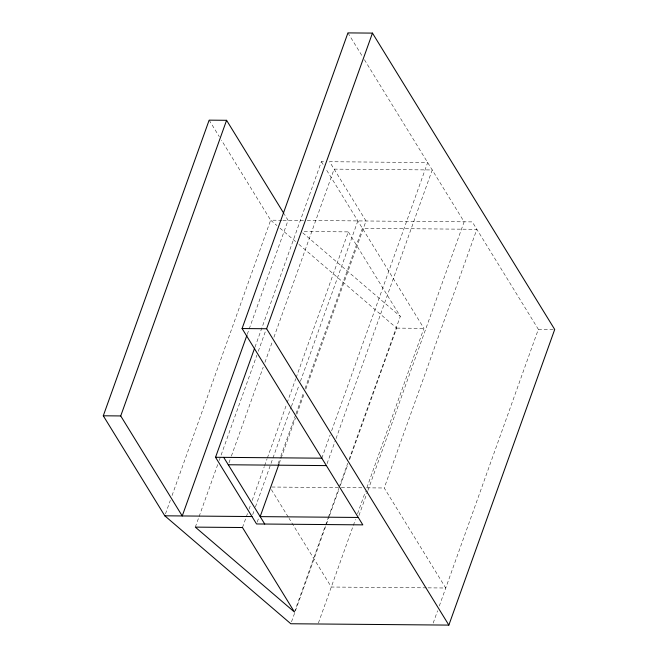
<?xml version="1.0" encoding="UTF-8"?>
<svg xmlns="http://www.w3.org/2000/svg" width="658" height="658" viewBox="0 0 658 658"><rect width="100%" height="100%" fill="white"/><g stroke="black" fill="none" stroke-linecap="round" stroke-linejoin="round"><path stroke-width="0.49" stroke-dasharray="3.29 2.47" d="M165.487 513.873L170.332 500.351M172.059 495.523L270.652 220.175L221.442 140.154M247.268 334.322L288.089 220.323L284.346 214.228M254.983 347.144L321.4 161.646L324.468 161.671M195.319 527.124L198.782 517.468M199.127 516.497L217.806 464.326M219.188 460.46L256.891 355.156M258.281 351.29L265.544 330.999M228.968 462.829L231.04 457.03M231.394 456.068L263.216 367.18M264.944 362.352L272.206 342.061M273.942 337.233L334.132 169.122L432.224 169.961L335.712 439.519M242.481 527.527L247.671 513.034M249.053 509.169L250.78 504.341M252.17 500.475L264.277 466.662M264.623 465.691L267.041 458.93M267.387 457.968L286.756 403.864M287.102 402.893L295.755 378.745M296.1 377.774L348.337 231.887L302.203 231.493M252.688 514.622L254.07 510.756M255.452 506.89L270.677 464.384M271.022 463.421L291.083 407.384M291.428 406.414L299.045 385.16M300.426 381.295L357.853 220.915M257.229 522.065L258.923 517.328M278.079 463.841L280.497 457.088M280.843 456.117L295.705 414.614M296.051 413.652L303.651 392.415M305.032 388.557L362.402 228.326L476.853 229.305L384.231 487.989L445.737 588.005L427.346 587.849M279.198 463.487L295.458 418.077M296.84 414.211L304.448 392.958M305.83 389.092L366.021 220.989L329.576 161.72L427.667 162.551L331.5 431.138M321.82 458.19L330.119 435.004M327.067 463.668L335.366 440.482M294.455 612.039L325.241 526.055M325.587 525.084L328.005 518.323M328.35 517.361L338.73 488.376M339.076 487.405L347.728 463.257M349.11 459.391L400.311 316.399L348.337 231.887M291.502 621.818L329.214 516.505M329.559 515.543L338.895 489.453M340.276 485.596L347.893 464.334M349.62 459.506L396.667 328.112L298.658 244.159M318.398 623.036L355.484 519.458M357.557 513.668L365.511 491.468M366.893 487.611L423.916 328.342L325.685 168.621M358.955 515.527L367.608 491.378M367.954 490.407L464.12 221.828L363.455 58.134M433.186 623.068L437.595 610.747M439.297 606.01L538.359 329.321L472.296 221.894L306.554 220.479M281.937 220.266L270.652 220.175L276.878 225.505M282.965 220.274L305.534 220.471M396.667 328.112L423.916 328.342M538.359 329.321L554.71 329.461M271.828 487.027L340.293 487.611M341.313 487.619L362.772 487.8M366.86 487.841L384.231 487.989M426.326 587.841L331.295 587.026L289.035 518.323M302.738 232.825L400.311 316.399M279.987 228.17L297.877 243.493M347.934 32.9L362.92 57.262M321.4 161.646L323.547 165.133M209.145 120.151L219.303 136.675M271.392 489.618L288.5 517.451"/><path stroke-width="0.99" d="M254.638 348.107L215.544 457.285L256.554 523.965L362.821 524.87L242.086 328.539L347.934 32.9L372.461 33.106L554.71 329.461L448.855 625.1L290.811 623.751L164.796 515.806L103.29 415.79L209.145 120.151L226.582 120.299L283.812 213.365M246.923 335.292L182.241 515.962L120.727 415.938L226.582 120.299M448.855 625.1L266.605 328.745L372.461 33.106M278.852 464.449L260.173 516.62L358.265 517.459M242.086 328.539L266.605 328.745M103.29 415.79L120.727 415.938M215.544 457.285L321.82 458.19M228.277 464.762L326.376 465.601M164.796 515.806L251.998 516.555M223.72 457.351L264.73 524.031M242.481 527.527L195.319 527.124L294.455 612.039L242.481 527.527"/></g></svg>
